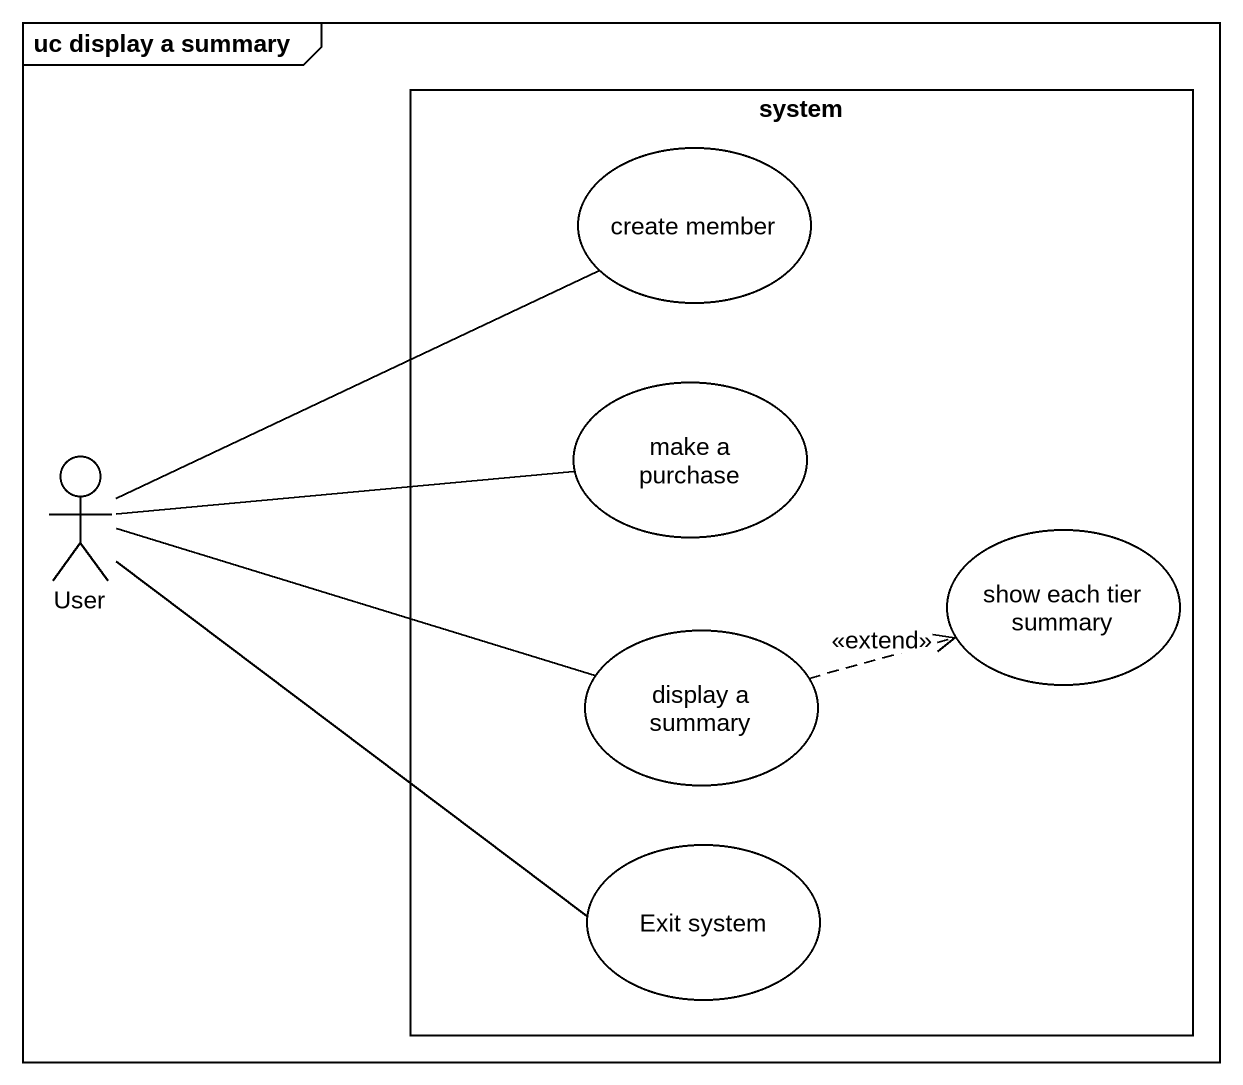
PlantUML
@startuml
mainframe uc display a summary
rectangle system {
  usecase "create member" as create_member
  usecase "make a purchase" as make_a_purchase
  usecase "show each tier summary" as show_each_tier_summary
  usecase "display a summary" as display_a_summary
  usecase "Exit system" as Exit_system
}
actor User
User -right- create_member
User -right- make_a_purchase
User -right- display_a_summary
User -right- Exit_system
display_a_summary .right.> show_each_tier_summary : <<extend>>
@enduml
